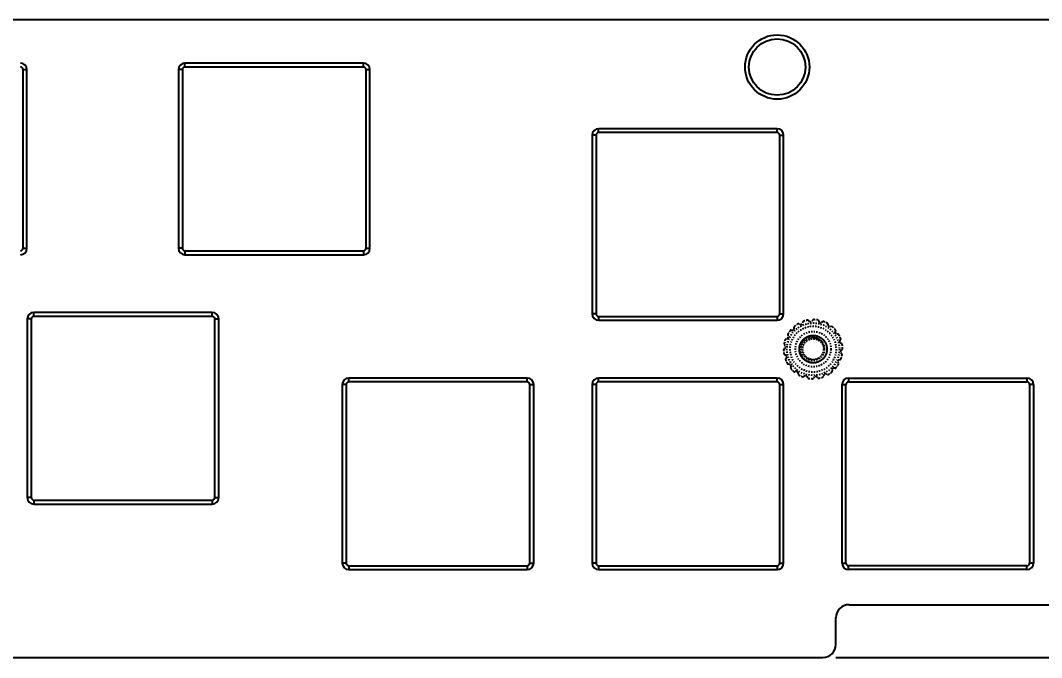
# Model space of a CAD drawing. Header units: inches. Extents: x 1466 to 2556, y -36 to 323.
# Drawn here: x 2393.6 to 2471.4, y 133.9 to 182.5 of the extents above; entities that cross this region are included whole.
import ezdxf

# ---------------------------------------------------------------- set-up
doc = ezdxf.new("R2010")
doc.units = ezdxf.units.IN
doc.header["$LTSCALE"] = 0.909449
doc.header["$MEASUREMENT"] = 0
doc.header["$PDMODE"] = 3
doc.header["$PDSIZE"] = 0.3125
doc.linetypes.add('HIDDEN', pattern=[0.2, 0.1, -0.1])
doc.linetypes.add('PHANTOM', pattern=[0.8, 0.45, -0.05, 0.1, -0.05, 0.1, -0.05])
doc.layers.get('0').update_dxf_attribs({"linetype": 'CONTINUOUS'})
doc.layers.get('Defpoints').update_dxf_attribs({"linetype": 'CONTINUOUS'})
doc.layers.add('DEFAULT_2', color=8, linetype='HIDDEN')
doc.layers.add('DEFAULT_3', color=7, linetype='PHANTOM')
doc.styles.get("Standard").update_dxf_attribs({"font": 'txt', "width": 0.8})
doc.dimstyles.get("Standard").update_dxf_attribs({"dimtxt": 6, "dimasz": 4.5, "dimexe": 1, "dimexo": 1, "dimgap": 0.09, "dimtad": 0, "dimzin": 1, "dimdsep": 46, "dimtxsty": 'STANDARD', "dimcen": 0.09, "dimclrd": 5, "dimclre": 5, "dimclrt": 1, "dimadec": 0, "dimazin": 0, "dimtp": 0.01, "dimtm": 0.01, "dimtfac": 1, "dimtofl": 0, "dimtmove": 0, "dimatfit": 3, "dimfxl": 1, "dimtolj": 1, "dimtzin": 4, "dimarcsym": 0})

# ---------------------------------------------------------------- blocks, each defined once
blk = doc.blocks.new('*D50')
at = {"layer": 'DEFAULT_3', "color": 3, "linetype": 'ByBlock', "lineweight": -2}
for p, q in [((2158.683, 189.462), (2158.683, 181.532)), ((2477.778, 189.462), (2477.778, 181.532)), ((2158.683, 182.532), (2154.183, 182.532)), ((2473.278, 182.532), (2163.183, 182.532))]:
    blk.add_line(p, q, dxfattribs=at)
at = {"layer": 'DEFAULT_3', "color": 3, "linetype": 'ByBlock'}
for points in [[(2163.183, 183.282), (2163.183, 181.782), (2158.683, 182.532)], [(2473.278, 183.282), (2473.278, 181.782), (2477.778, 182.532)]]:
    blk.add_solid(points, dxfattribs=at)
at = {"layer": 'Defpoints', "color": 0, "linetype": 'ByBlock'}
for p in [(2158.683, 190.462), (2477.778, 190.462), (2477.778, 182.532)]:
    blk.add_point(p, dxfattribs=at)
at = {"layer": 'DEFAULT_3', "color": 3, "linetype": 'ByBlock', "insert": (2137.293, 182.532), "char_height": 6, "attachment_point": 5}
blk.add_mtext('\\A1;319.10%%P0.1', dxfattribs=at)
blk = doc.blocks.new('*D47')
at = {"layer": 'DEFAULT_3', "color": 3, "linetype": 'ByBlock', "lineweight": -2}
for p, q in [((2468.916, 243.947), (2498.017, 243.947)), ((2497.017, 239.447), (2497.017, 208.459)), ((2497.017, 142.477), (2497.017, 173.079)), ((2473.278, 137.977), (2498.017, 137.977))]:
    blk.add_line(p, q, dxfattribs=at)
at = {"layer": 'DEFAULT_3', "color": 3, "linetype": 'ByBlock'}
for points in [[(2496.267, 239.447), (2497.767, 239.447), (2497.017, 243.947)], [(2496.267, 142.477), (2497.767, 142.477), (2497.017, 137.977)]]:
    blk.add_solid(points, dxfattribs=at)
at = {"layer": 'Defpoints', "color": 0, "linetype": 'ByBlock'}
for p in [(2467.916, 243.947), (2472.278, 137.977), (2497.017, 137.977)]:
    blk.add_point(p, dxfattribs=at)
at = {"layer": 'DEFAULT_3', "color": 3, "linetype": 'ByBlock', "insert": (2497.017, 190.769), "char_height": 6, "attachment_point": 5, "rotation": 90}
blk.add_mtext('\\A1;105.97%%P0.1', dxfattribs=at)
blk = doc.blocks.new('*D53')
at = {"layer": 'DEFAULT_3', "color": 3, "linetype": 'ByBlock', "lineweight": -2}
for p, q in [((2446.713, 246.947), (2520.476, 246.947)), ((2519.476, 242.447), (2519.476, 207.469)), ((2519.476, 138.447), (2519.476, 174.489)), ((2455.713, 133.947), (2520.476, 133.947))]:
    blk.add_line(p, q, dxfattribs=at)
at = {"layer": 'DEFAULT_3', "color": 3, "linetype": 'ByBlock'}
for points in [[(2518.726, 242.447), (2520.226, 242.447), (2519.476, 246.947)], [(2518.726, 138.447), (2520.226, 138.447), (2519.476, 133.947)]]:
    blk.add_solid(points, dxfattribs=at)
at = {"layer": 'Defpoints', "color": 0, "linetype": 'ByBlock'}
for p in [(2445.713, 246.947), (2519.476, 246.947), (2454.713, 133.947)]:
    blk.add_point(p, dxfattribs=at)
at = {"layer": 'DEFAULT_3', "color": 3, "linetype": 'ByBlock', "insert": (2519.476, 190.979), "char_height": 6, "attachment_point": 5, "rotation": 90}
blk.add_mtext('\\A1;113.00%%P0.1', dxfattribs=at)

msp = doc.modelspace()

# ---------------------------------------------------------------- linework, layer by layer
at = {"color": 7, "linetype": 'Continuous'}
for p, q in [((2419.698, 179.247), (2406.098, 179.247)), ((2406.098, 178.947), (2406.098, 179.247)), ((2419.698, 178.947), (2419.698, 179.247)), ((2393.753, 178.747), (2394.053, 178.747)), ((2393.753, 165.147), (2393.753, 178.747)), ((2394.053, 165.147), (2394.053, 178.747)), ((2405.898, 178.747), (2405.598, 178.747)), ((2405.598, 178.747), (2405.598, 165.147)), ((2405.898, 178.747), (2405.898, 165.147)), ((2419.698, 178.947), (2406.098, 178.947)), ((2419.898, 178.747), (2420.198, 178.747)), ((2419.898, 165.147), (2419.898, 178.747)), ((2420.198, 165.147), (2420.198, 178.747)), ((2437.428, 173.747), (2437.128, 173.747)), ((2437.128, 173.747), (2437.128, 160.147)), ((2437.428, 173.747), (2437.428, 160.147)), ((2451.228, 174.247), (2437.628, 174.247)), ((2437.628, 173.947), (2437.628, 174.247)), ((2451.228, 173.947), (2437.628, 173.947)), ((2451.228, 173.947), (2451.228, 174.247)), ((2451.428, 173.747), (2451.728, 173.747)), ((2451.428, 160.147), (2451.428, 173.747)), ((2451.728, 160.147), (2451.728, 173.747)), ((2393.753, 165.147), (2394.053, 165.147)), ((2405.898, 165.147), (2405.598, 165.147)), ((2419.898, 165.147), (2420.198, 165.147)), ((2406.098, 164.947), (2419.698, 164.947)), ((2406.098, 164.947), (2406.098, 164.647)), ((2406.098, 164.647), (2419.698, 164.647)), ((2419.698, 164.947), (2419.698, 164.647)), ((2394.378, 159.747), (2394.078, 159.747)), ((2394.078, 159.747), (2394.078, 146.147)), ((2394.378, 159.747), (2394.378, 146.147)), ((2408.178, 160.247), (2394.578, 160.247)), ((2394.578, 159.947), (2394.578, 160.247)), ((2408.178, 159.947), (2394.578, 159.947)), ((2408.178, 159.947), (2408.178, 160.247)), ((2408.378, 159.747), (2408.678, 159.747)), ((2408.378, 146.147), (2408.378, 159.747)), ((2408.678, 146.147), (2408.678, 159.747)), ((2437.428, 160.147), (2437.128, 160.147)), ((2437.628, 159.947), (2451.228, 159.947)), ((2437.628, 159.947), (2437.628, 159.647)), ((2437.628, 159.647), (2451.228, 159.647)), ((2451.228, 159.947), (2451.228, 159.647)), ((2451.428, 160.147), (2451.728, 160.147)), ((2432.178, 155.247), (2418.578, 155.247)), ((2418.578, 154.947), (2418.578, 155.247)), ((2432.178, 154.947), (2418.578, 154.947)), ((2432.178, 154.947), (2432.178, 155.247)), ((2451.228, 155.247), (2437.628, 155.247)), ((2437.628, 154.947), (2437.628, 155.247)), ((2451.228, 154.947), (2437.628, 154.947)), ((2451.228, 154.947), (2451.228, 155.247)), ((2456.678, 155.247), (2470.278, 155.247)), ((2456.678, 155.247), (2456.678, 154.947)), ((2456.678, 154.947), (2470.278, 154.947)), ((2470.278, 155.247), (2470.278, 154.947)), ((2418.378, 154.747), (2418.078, 154.747)), ((2418.078, 154.747), (2418.078, 141.147)), ((2418.378, 154.747), (2418.378, 141.147)), ((2432.378, 154.747), (2432.678, 154.747)), ((2432.378, 141.147), (2432.378, 154.747)), ((2432.678, 141.147), (2432.678, 154.747)), ((2437.428, 154.747), (2437.128, 154.747)), ((2437.128, 154.747), (2437.128, 141.147)), ((2437.428, 154.747), (2437.428, 141.147)), ((2451.428, 154.747), (2451.728, 154.747)), ((2451.428, 141.147), (2451.428, 154.747)), ((2451.728, 141.147), (2451.728, 154.747)), ((2456.178, 154.747), (2456.478, 154.747)), ((2456.178, 141.147), (2456.178, 154.747)), ((2456.478, 141.147), (2456.478, 154.747)), ((2470.778, 154.747), (2470.478, 154.747)), ((2470.478, 154.747), (2470.478, 141.147)), ((2470.778, 154.747), (2470.778, 141.147)), ((2394.378, 146.147), (2394.078, 146.147)), ((2394.578, 145.947), (2408.178, 145.947)), ((2394.578, 145.947), (2394.578, 145.647)), ((2394.578, 145.647), (2408.178, 145.647)), ((2408.178, 145.947), (2408.178, 145.647)), ((2408.378, 146.147), (2408.678, 146.147)), ((2418.378, 141.147), (2418.078, 141.147)), ((2418.578, 140.947), (2432.178, 140.947)), ((2418.578, 140.947), (2418.578, 140.647)), ((2432.178, 140.947), (2432.178, 140.647)), ((2432.378, 141.147), (2432.678, 141.147)), ((2437.428, 141.147), (2437.128, 141.147)), ((2437.628, 140.947), (2451.228, 140.947)), ((2437.628, 140.947), (2437.628, 140.647)), ((2451.228, 140.947), (2451.228, 140.647)), ((2451.428, 141.147), (2451.728, 141.147)), ((2456.178, 141.147), (2456.478, 141.147)), ((2470.278, 140.947), (2456.678, 140.947)), ((2456.678, 140.647), (2456.678, 140.947)), ((2470.278, 140.647), (2470.278, 140.947)), ((2470.778, 141.147), (2470.478, 141.147)), ((2418.578, 140.647), (2432.178, 140.647)), ((2437.628, 140.647), (2451.228, 140.647)), ((2470.278, 140.647), (2456.678, 140.647)), ((2456.713, 137.977), (2472.278, 137.977)), ((2455.713, 134.947), (2455.713, 136.977)), ((2392.713, 133.947), (2454.713, 133.947))]:
    msp.add_line(p, q, dxfattribs=at)
for radius in [2.45, 2.15]:
    msp.add_circle((2451.238, 178.947), radius, dxfattribs=at)
for centre, radius, start, end in [((2393.553, 178.747), 0.5, 0, 90), ((2406.098, 178.747), 0.5, 90, 180), ((2419.698, 178.747), 0.5, 0, 90), ((2393.553, 178.747), 0.2, 0, 90), ((2406.098, 178.747), 0.2, 90, 180), ((2419.698, 178.747), 0.2, 0, 90), ((2437.628, 173.747), 0.5, 90, 180), ((2437.628, 173.747), 0.2, 90, 180), ((2451.228, 173.747), 0.5, 0, 90), ((2451.228, 173.747), 0.2, 0, 90), ((2393.553, 165.147), 0.5, 270, 0), ((2393.553, 165.147), 0.2, 270, 0), ((2406.098, 165.147), 0.5, 180, 270), ((2406.098, 165.147), 0.2, 180, 270), ((2419.698, 165.147), 0.5, 270, 0), ((2419.698, 165.147), 0.2, 270, 0), ((2394.578, 159.747), 0.5, 90, 180), ((2394.578, 159.747), 0.2, 90, 180), ((2408.178, 159.747), 0.5, 0, 90), ((2408.178, 159.747), 0.2, 0, 90), ((2437.628, 160.147), 0.5, 180, 270), ((2437.628, 160.147), 0.2, 180, 270), ((2451.228, 160.147), 0.5, 270, 0), ((2451.228, 160.147), 0.2, 270, 0), ((2418.578, 154.747), 0.5, 90, 180), ((2418.578, 154.747), 0.2, 90, 180), ((2432.178, 154.747), 0.5, 0, 90), ((2432.178, 154.747), 0.2, 0, 90), ((2437.628, 154.747), 0.5, 90, 180), ((2437.628, 154.747), 0.2, 90, 180), ((2451.228, 154.747), 0.5, 0, 90), ((2451.228, 154.747), 0.2, 0, 90), ((2456.678, 154.747), 0.5, 90, 180), ((2456.678, 154.747), 0.2, 90, 180), ((2470.278, 154.747), 0.5, 0, 90), ((2470.278, 154.747), 0.2, 0, 90), ((2394.578, 146.147), 0.5, 180, 270), ((2394.578, 146.147), 0.2, 180, 270), ((2408.178, 146.147), 0.5, 270, 0), ((2408.178, 146.147), 0.2, 270, 0), ((2418.578, 141.147), 0.5, 180, 270), ((2418.578, 141.147), 0.2, 180, 270), ((2432.178, 141.147), 0.5, 270, 0), ((2432.178, 141.147), 0.2, 270, 0), ((2437.628, 141.147), 0.5, 180, 270), ((2437.628, 141.147), 0.2, 180, 270), ((2451.228, 141.147), 0.5, 270, 0), ((2451.228, 141.147), 0.2, 270, 0), ((2456.678, 141.147), 0.5, 180, 270), ((2456.678, 141.147), 0.2, 180, 270), ((2470.278, 141.147), 0.5, 270, 0), ((2470.278, 141.147), 0.2, 270, 0), ((2456.713, 136.977), 1, 90, 180), ((2454.713, 134.947), 1, 270, 0)]:
    msp.add_arc(centre, radius, start, end, dxfattribs=at)
at = {"layer": 'DEFAULT_2', "color": 8, "linetype": 'HIDDEN'}
for p, q in [((2453.724, 159.551), (2453.618, 159.638)), ((2453.948, 159.662), (2453.863, 159.563)), ((2454.459, 159.511), (2454.389, 159.629)), ((2452.301, 158.894), (2452.431, 158.895)), ((2452.53, 158.994), (2452.532, 159.124)), ((2453.02, 159.337), (2452.89, 159.383)), ((2453.192, 159.518), (2453.146, 159.396)), ((2454.707, 159.538), (2454.594, 159.475)), ((2455.136, 159.222), (2455.111, 159.357)), ((2455.379, 159.163), (2455.251, 159.142)), ((2455.673, 158.719), (2455.696, 158.855)), ((2452.029, 158.279), (2451.9, 158.23)), ((2452.045, 158.528), (2452.088, 158.405)), ((2453.978, 158.297), (2453.978, 158.494)), ((2455.881, 158.58), (2455.754, 158.605)), ((2456.006, 158.063), (2456.074, 158.182)), ((2451.862, 157.562), (2451.758, 157.472)), ((2451.792, 157.802), (2451.874, 157.701)), ((2456.154, 157.861), (2456.042, 157.928)), ((2456.095, 157.332), (2456.199, 157.421)), ((2451.914, 156.966), (2451.803, 157.032)), ((2451.95, 156.831), (2451.883, 156.711)), ((2455.869, 156.488), (2455.912, 156.366)), ((2455.928, 156.615), (2456.056, 156.664)), ((2456.082, 157.193), (2456.165, 157.092)), ((2452.203, 156.289), (2452.076, 156.313)), ((2452.283, 156.175), (2452.261, 156.039)), ((2452.706, 155.752), (2452.578, 155.731)), ((2455.427, 155.9), (2455.425, 155.77)), ((2455.655, 156), (2455.526, 155.998)), ((2452.821, 155.672), (2452.846, 155.537)), ((2453.363, 155.419), (2453.249, 155.355)), ((2453.498, 155.383), (2453.568, 155.264)), ((2454.093, 155.331), (2454.009, 155.232)), ((2454.233, 155.343), (2454.339, 155.256)), ((2454.81, 155.498), (2454.764, 155.376)), ((2454.937, 155.557), (2455.067, 155.511))]:
    msp.add_line(p, q, dxfattribs=at)
for radius in [2, 1.75, 1.35, 0.85, 0.8]:
    msp.add_circle((2453.978, 157.447), radius, dxfattribs=at)
for centre, radius, start, end in [((2453.286, 159.482), 0.1, 108.78772, 159.31073), ((2453.978, 157.447), 2.25, 101.21228, 108.78772), ((2453.56, 159.556), 0.1, 50.68927, 101.21228), ((2454.024, 159.596), 0.1, 88.78772, 139.31073), ((2453.978, 157.447), 2.25, 81.21228, 88.78772), ((2454.307, 159.572), 0.1, 30.68927, 81.21228), ((2453.978, 157.447), 2.25, 141.21228, 148.78772), ((2452.302, 158.794), 0.1, 90.68927, 141.21228), ((2452.43, 158.995), 0.1, 270.68927, 359.31073), ((2452.632, 159.123), 0.1, 128.78772, 179.31073), ((2453.978, 157.447), 2.25, 121.21228, 128.78772), ((2452.864, 159.286), 0.1, 70.68927, 121.21228), ((2453.053, 159.431), 0.1, 250.68927, 339.31073), ((2453.788, 159.628), 0.1, 230.68927, 319.31073), ((2454.545, 159.562), 0.1, 210.68927, 299.31073), ((2454.756, 159.451), 0.1, 68.78772, 119.31073), ((2453.978, 157.447), 2.25, 61.21228, 68.78772), ((2455.014, 159.331), 0.1, 10.68927, 61.21228), ((2455.234, 159.241), 0.1, 190.68927, 279.31073), ((2455.395, 159.064), 0.1, 48.78772, 99.31073), ((2453.978, 157.447), 2.25, 41.21228, 48.78772), ((2455.596, 158.863), 0.1, 350.68927, 41.21228), ((2453.978, 157.447), 2.25, 161.21228, 168.78772), ((2451.943, 158.139), 0.1, 110.68927, 161.21228), ((2451.994, 158.372), 0.1, 290.68927, 19.31073), ((2452.14, 158.561), 0.1, 148.78772, 199.31073), ((2455.772, 158.703), 0.1, 170.68927, 259.31073), ((2455.863, 158.482), 0.1, 28.78772, 79.31073), ((2453.978, 157.447), 2.25, 21.21228, 28.78772), ((2456.094, 158.014), 0.1, 150.68927, 239.31073), ((2455.983, 158.225), 0.1, 330.68927, 21.21228), ((2451.829, 157.401), 0.1, 130.68927, 181.21228), ((2453.978, 157.447), 2.25, 181.21228, 188.78772), ((2451.869, 157.865), 0.1, 168.78772, 219.31073), ((2451.797, 157.638), 0.1, 310.68927, 39.31073), ((2456.16, 157.256), 0.1, 130.68927, 219.31073), ((2456.103, 157.775), 0.1, 8.78772, 59.31073), ((2456.128, 157.492), 0.1, 310.68927, 1.21228), ((2453.978, 157.447), 2.25, 1.21228, 8.78772), ((2451.854, 157.118), 0.1, 188.78772, 239.31073), ((2451.974, 156.669), 0.1, 150.68927, 201.21228), ((2453.978, 157.447), 2.25, 201.21228, 208.78772), ((2451.863, 156.88), 0.1, 330.68927, 59.31073), ((2455.963, 156.521), 0.1, 110.68927, 199.31073), ((2456.014, 156.754), 0.1, 290.68927, 341.21228), ((2453.978, 157.447), 2.25, 341.21228, 348.78772), ((2456.087, 157.029), 0.1, 348.78772, 39.31073), ((2452.094, 156.411), 0.1, 208.78772, 259.31073), ((2452.185, 156.191), 0.1, 350.68927, 79.31073), ((2452.361, 156.03), 0.1, 170.68927, 221.21228), ((2453.978, 157.447), 2.25, 221.21228, 228.78772), ((2452.562, 155.829), 0.1, 228.78772, 279.31073), ((2452.722, 155.653), 0.1, 10.68927, 99.31073), ((2453.978, 157.447), 2.25, 301.21228, 308.78772), ((2455.325, 155.771), 0.1, 308.78772, 359.31073), ((2455.527, 155.898), 0.1, 90.68927, 179.31073), ((2455.654, 156.1), 0.1, 270.68927, 321.21228), ((2453.978, 157.447), 2.25, 321.21228, 328.78772), ((2455.817, 156.333), 0.1, 328.78772, 19.31073), ((2452.943, 155.563), 0.1, 190.68927, 241.21228), ((2453.978, 157.447), 2.25, 241.21228, 248.78772), ((2453.2, 155.442), 0.1, 248.78772, 299.31073), ((2453.412, 155.332), 0.1, 30.68927, 119.31073), ((2453.65, 155.322), 0.1, 210.68927, 261.21228), ((2453.978, 157.447), 2.25, 261.21228, 268.78772), ((2453.933, 155.297), 0.1, 268.78772, 319.31073), ((2454.169, 155.265), 0.1, 50.68927, 139.31073), ((2454.396, 155.338), 0.1, 230.68927, 281.21228), ((2453.978, 157.447), 2.25, 281.21228, 288.78772), ((2454.671, 155.411), 0.1, 288.78772, 339.31073), ((2454.904, 155.462), 0.1, 70.68927, 159.31073), ((2455.093, 155.608), 0.1, 250.68927, 301.21228)]:
    msp.add_arc(centre, radius, start, end, dxfattribs=at)
for points, knots in [([(2453.978, 158.494), (2454.074, 158.494), (2454.267, 158.468), (2454.534, 158.35), (2454.759, 158.166), (2454.924, 157.926), (2455.02, 157.65), (2455.035, 157.359), (2454.972, 157.075), (2454.833, 156.819), (2454.63, 156.609), (2454.378, 156.464), (2454.142, 156.404), (2453.95, 156.396), (2453.758, 156.415), (2453.572, 156.473), (2453.404, 156.567), (2453.289, 156.654), (2453.186, 156.757), (2453.099, 156.872), (2453.028, 156.998), (2452.976, 157.133), (2452.942, 157.274), (2452.928, 157.417), (2452.934, 157.562), (2452.96, 157.704), (2453.005, 157.842), (2453.068, 157.972), (2453.149, 158.092), (2453.245, 158.2), (2453.356, 158.293), (2453.478, 158.371), (2453.609, 158.431), (2453.794, 158.486), (2453.988, 158.502), (2454.179, 158.478), (2454.365, 158.429), (2454.539, 158.34), (2454.69, 158.22), (2454.822, 158.081), (2454.949, 157.873), (2455.029, 157.593), (2455.029, 157.302), (2454.925, 156.93), (2454.607, 156.541), (2454.132, 156.379), (2453.747, 156.412), (2453.474, 156.513), (2453.239, 156.686), (2453.09, 156.878), (2453.005, 157.051), (2452.945, 157.234), (2452.923, 157.427), (2452.942, 157.619), (2452.986, 157.806), (2453.069, 157.983), (2453.185, 158.136), (2453.288, 158.239), (2453.403, 158.326), (2453.529, 158.397), (2453.664, 158.45), (2453.805, 158.483), (2453.948, 158.497), (2454.093, 158.491), (2454.235, 158.466), (2454.373, 158.421), (2454.503, 158.357), (2454.623, 158.277), (2454.731, 158.18), (2454.825, 158.07), (2454.902, 157.948), (2454.962, 157.816), (2455.004, 157.678), (2455.033, 157.487), (2455.019, 157.245), (2454.926, 156.969), (2454.759, 156.729), (2454.535, 156.543), (2454.268, 156.427), (2453.98, 156.386), (2453.691, 156.426), (2453.424, 156.542), (2453.199, 156.728), (2453.032, 156.967), (2452.938, 157.242), (2452.921, 157.533), (2452.963, 157.723), (2452.997, 157.813)], [0, 0, 0, 0, 0.015621, 0.031242, 0.046862, 0.062483, 0.078103, 0.093723, 0.109344, 0.124965, 0.140586, 0.156207, 0.171827, 0.179656, 0.187485, 0.203106, 0.210935, 0.218764, 0.226593, 0.234422, 0.242251, 0.25008, 0.257908, 0.265738, 0.273566, 0.281395, 0.289224, 0.297053, 0.304882, 0.312711, 0.32054, 0.328369, 0.336198, 0.344027, 0.359649, 0.367478, 0.375306, 0.390927, 0.398756, 0.406585, 0.422206, 0.437826, 0.453447, 0.469068, 0.500019, 0.530969, 0.54659, 0.562211, 0.577831, 0.593452, 0.60128, 0.609109, 0.62473, 0.632559, 0.640388, 0.65601, 0.663839, 0.671669, 0.679498, 0.687327, 0.695156, 0.702984, 0.710814, 0.718643, 0.726472, 0.7343, 0.742129, 0.749958, 0.757787, 0.765615, 0.773444, 0.781273, 0.789102, 0.796931, 0.812552, 0.828172, 0.843793, 0.859414, 0.875036, 0.890657, 0.906277, 0.921898, 0.937518, 0.953138, 0.968758, 0.984379, 1, 1, 1, 1]), ([(2453.292, 156.655), (2453.22, 156.718), (2453.091, 156.864), (2452.988, 157.084), (2452.942, 157.271), (2452.923, 157.463), (2452.95, 157.705), (2453.058, 157.975), (2453.237, 158.205), (2453.471, 158.379), (2453.744, 158.481), (2454.034, 158.507), (2454.32, 158.451), (2454.581, 158.32), (2454.795, 158.123), (2454.923, 157.917), (2454.989, 157.736), (2455.019, 157.594), (2455.029, 157.45), (2455.02, 157.305), (2454.99, 157.164), (2454.926, 156.982), (2454.824, 156.816), (2454.692, 156.676), (2454.58, 156.585), (2454.455, 156.511), (2454.322, 156.454), (2454.183, 156.416), (2454.039, 156.398), (2453.895, 156.4), (2453.752, 156.421), (2453.613, 156.461), (2453.437, 156.541), (2453.28, 156.656), (2453.151, 156.799), (2453.043, 156.958), (2452.969, 157.139), (2452.934, 157.328), (2452.926, 157.521), (2452.965, 157.76), (2453.068, 157.981), (2453.184, 158.134), (2453.32, 158.271), (2453.523, 158.405), (2453.801, 158.492), (2454.092, 158.502), (2454.374, 158.43), (2454.627, 158.286), (2454.797, 158.112), (2454.901, 157.95), (2454.982, 157.775), (2455.035, 157.538), (2455.023, 157.295), (2454.973, 157.109), (2454.899, 156.931), (2454.789, 156.771), (2454.649, 156.638), (2454.493, 156.526), (2454.315, 156.446), (2454.126, 156.406), (2453.982, 156.396), (2453.838, 156.406), (2453.696, 156.435), (2453.559, 156.483), (2453.431, 156.55), (2453.313, 156.634), (2453.208, 156.733), (2453.117, 156.845), (2453.018, 157.01), (2452.954, 157.194), (2452.929, 157.385), (2452.931, 157.53), (2452.952, 157.673), (2452.993, 157.812), (2453.052, 157.944), (2453.155, 158.107), (2453.291, 158.247), (2453.45, 158.355), (2453.622, 158.44), (2453.858, 158.5), (2454.149, 158.494), (2454.427, 158.407), (2454.672, 158.25), (2454.864, 158.03), (2454.99, 157.767), (2455.038, 157.48), (2455.013, 157.238), (2454.953, 157.055), (2454.869, 156.882), (2454.721, 156.689), (2454.565, 156.573), (2454.48, 156.527)], [0, 0, 0, 0, 0.01561, 0.031221, 0.039045, 0.046868, 0.062479, 0.078089, 0.093699, 0.10931, 0.12492, 0.140531, 0.156141, 0.171752, 0.187361, 0.202972, 0.210796, 0.21862, 0.226444, 0.234268, 0.242091, 0.249915, 0.265526, 0.27335, 0.281173, 0.288997, 0.296821, 0.304645, 0.312468, 0.320292, 0.328116, 0.33594, 0.343764, 0.359376, 0.367199, 0.375023, 0.390634, 0.398458, 0.406281, 0.421892, 0.437502, 0.445326, 0.45315, 0.46876, 0.48437, 0.499981, 0.515591, 0.531202, 0.546813, 0.554636, 0.56246, 0.57807, 0.593681, 0.601504, 0.609328, 0.624939, 0.632763, 0.640587, 0.656198, 0.664022, 0.671846, 0.67967, 0.687494, 0.695317, 0.703141, 0.710965, 0.718789, 0.726612, 0.734436, 0.750047, 0.757871, 0.765695, 0.773518, 0.781342, 0.789166, 0.79699, 0.812601, 0.820425, 0.828248, 0.843859, 0.859469, 0.87508, 0.89069, 0.9063, 0.921911, 0.937521, 0.953131, 0.960955, 0.968779, 0.98439, 1, 1, 1, 1]), ([(2452.997, 157.813), (2453.03, 157.903), (2453.123, 158.074), (2453.326, 158.283), (2453.578, 158.43), (2453.86, 158.501), (2454.152, 158.494), (2454.43, 158.406), (2454.674, 158.248), (2454.865, 158.028), (2454.991, 157.765), (2455.038, 157.478), (2455.012, 157.236), (2454.953, 157.053), (2454.868, 156.88), (2454.749, 156.726), (2454.602, 156.601), (2454.48, 156.524), (2454.348, 156.463), (2454.21, 156.422), (2454.067, 156.4), (2453.922, 156.398), (2453.779, 156.415), (2453.639, 156.452), (2453.505, 156.508), (2453.381, 156.582), (2453.268, 156.673), (2453.168, 156.777), (2453.084, 156.895), (2453.017, 157.023), (2452.968, 157.159), (2452.938, 157.301), (2452.927, 157.445), (2452.94, 157.637), (2452.993, 157.825), (2453.082, 157.996), (2453.194, 158.153), (2453.337, 158.285), (2453.502, 158.384), (2453.679, 158.459), (2453.918, 158.506), (2454.209, 158.483), (2454.481, 158.38), (2454.794, 158.153), (2455.047, 157.72), (2455.033, 157.217), (2454.867, 156.869), (2454.677, 156.648), (2454.433, 156.489), (2454.201, 156.415), (2454.009, 156.396), (2453.817, 156.404), (2453.628, 156.451), (2453.455, 156.536), (2453.295, 156.643), (2453.159, 156.782), (2453.055, 156.945), (2452.995, 157.076), (2452.954, 157.215), (2452.931, 157.358), (2452.929, 157.503), (2452.947, 157.646), (2452.984, 157.786), (2453.04, 157.919), (2453.113, 158.044), (2453.204, 158.157), (2453.309, 158.256), (2453.426, 158.341), (2453.554, 158.408), (2453.69, 158.457), (2453.832, 158.487), (2453.976, 158.497), (2454.12, 158.488), (2454.309, 158.449), (2454.532, 158.352), (2454.757, 158.167), (2454.923, 157.928), (2455.019, 157.653), (2455.035, 157.362), (2454.973, 157.077), (2454.834, 156.821), (2454.632, 156.611), (2454.38, 156.465), (2454.098, 156.392), (2453.806, 156.4), (2453.528, 156.486), (2453.365, 156.592), (2453.292, 156.655)], [0, 0, 0, 0, 0.015621, 0.031242, 0.046862, 0.062483, 0.078103, 0.093724, 0.109344, 0.124965, 0.140586, 0.156207, 0.171828, 0.179656, 0.187485, 0.203106, 0.210935, 0.218764, 0.226593, 0.234422, 0.242251, 0.25008, 0.257908, 0.265738, 0.273566, 0.281395, 0.289224, 0.297053, 0.304882, 0.312711, 0.32054, 0.328369, 0.336198, 0.344027, 0.359649, 0.367478, 0.375306, 0.390928, 0.398756, 0.406585, 0.422206, 0.437826, 0.453447, 0.469068, 0.500019, 0.530969, 0.54659, 0.562211, 0.577831, 0.593452, 0.60128, 0.609109, 0.62473, 0.632559, 0.640388, 0.65601, 0.663839, 0.671669, 0.679498, 0.687327, 0.695156, 0.702985, 0.710814, 0.718643, 0.726472, 0.7343, 0.742129, 0.749958, 0.757787, 0.765615, 0.773444, 0.781273, 0.789102, 0.796931, 0.812552, 0.828172, 0.843793, 0.859414, 0.875036, 0.890657, 0.906277, 0.921898, 0.937518, 0.953138, 0.968758, 0.984379, 1, 1, 1, 1]), ([(2454.48, 156.527), (2454.399, 156.487), (2454.224, 156.427), (2453.947, 156.407), (2453.721, 156.454), (2453.552, 156.526), (2453.395, 156.62), (2453.225, 156.777), (2453.104, 156.974), (2453.042, 157.147), (2453.006, 157.326), (2453.008, 157.512), (2453.049, 157.691), (2453.098, 157.819), (2453.166, 157.939), (2453.25, 158.048), (2453.349, 158.144), (2453.461, 158.223), (2453.584, 158.286), (2453.714, 158.33), (2453.85, 158.354), (2453.988, 158.357), (2454.124, 158.339), (2454.256, 158.301), (2454.381, 158.243), (2454.533, 158.141), (2454.629, 158.039), (2454.68, 157.963)], [0, 0, 0, 0, 0.062455, 0.124897, 0.18734, 0.218634, 0.249924, 0.312354, 0.374781, 0.406067, 0.437353, 0.499767, 0.531049, 0.562332, 0.593615, 0.624897, 0.656176, 0.687452, 0.718731, 0.75001, 0.781289, 0.812567, 0.843841, 0.875113, 0.906383, 0.937653, 1, 1, 1, 1]), ([(2454.68, 157.963), (2454.64, 158.015), (2454.548, 158.108), (2454.384, 158.214), (2454.199, 158.281), (2454.069, 158.296), (2454.005, 158.296)], [0, 0, 0, 0, 0.250018, 0.500012, 0.749986, 1, 1, 1, 1])]:
    msp.add_open_spline(points, degree=3, knots=knots, dxfattribs=at)
msp.add_open_spline([(2454.622, 158.002), (2454.642, 157.99), (2454.661, 157.977), (2454.68, 157.963)], degree=3, dxfattribs=at)

# ---------------------------------------------------------------- dimensions: what is measured, and where the dimension line sits
at = {"layer": 'DEFAULT_3', "linetype": 'ByBlock'}
for base, p1, p2, picture, middle in [((2519.476, 246.947), (2454.713, 133.947), (2445.713, 246.947), '*D53', (2519.476, 190.979)), ((2497.017, 137.977), (2467.916, 243.947), (2472.278, 137.977), '*D47', (2497.017, 190.769))]:
    dim = msp.add_linear_dim(base=base, p1=p1, p2=p2, angle=90, text='<>%%P0.1', dimstyle='STANDARD', override={"dimclrd": 3, "dimclre": 3, "dimclrt": 3, "dimtfillclr": 256}, dxfattribs=at)
    dim.commit()
    dim.dimension.update_dxf_attribs({"geometry": picture, "text_midpoint": middle, "dimtype": 160})
dim = msp.add_linear_dim(base=(2477.7784, 182.5321), p1=(2158.6825, 190.4617), p2=(2477.7784, 190.4617), text='<>%%P0.1', dimstyle='STANDARD', override={"dimclrd": 3, "dimclre": 3, "dimclrt": 3, "dimtfillclr": 256}, dxfattribs=at)
dim.commit()
dim.dimension.update_dxf_attribs({"geometry": '*D50', "text_midpoint": (2137.2925, 182.5321), "dimtype": 160})

doc.saveas('drawing.dxf')
